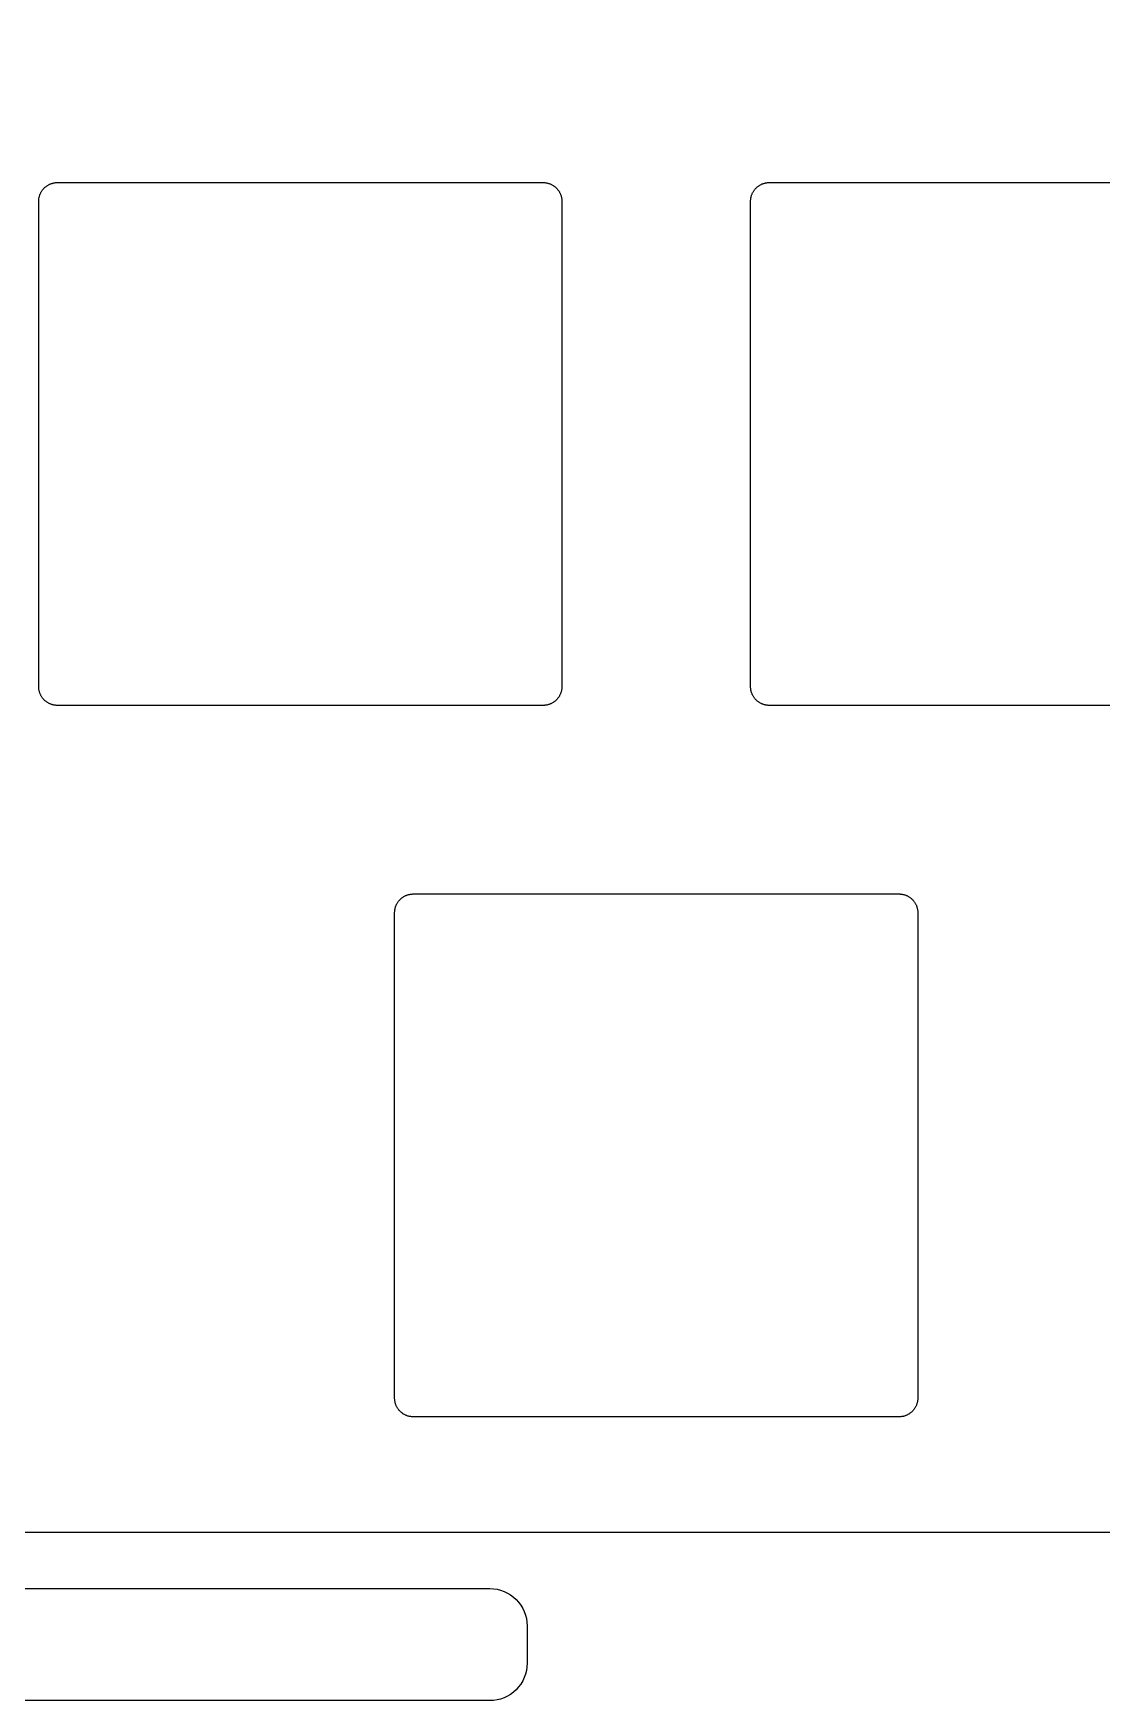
# Model space of a CAD drawing. Header units: millimetres. Extents: x 0 to 286, y 1 to 106.
# Drawn here: x 45.31 to 73.89, y 1.07 to 45.71 of the extents above; entities that cross this region are included whole.
import ezdxf

# ---------------------------------------------------------------- set-up
doc = ezdxf.new("R2010")
doc.units = ezdxf.units.MM

msp = doc.modelspace()

# ---------------------------------------------------------------- linework, layer by layer
msp.add_lwpolyline([(139.2574, 5.5692), (41.7693, 5.5692, 0.999996), (41.7693, 4.0692), (57.5193, 4.0692, -0.414214), (58.5193, 3.0692), (58.5193, 2.0692, -0.414214), (57.5193, 1.0692), (18.5193, 1.0692, -0.414214), (17.5193, 2.0692), (17.5193, 3.0692, -0.414214), (18.5193, 4.0692), (34.2693, 4.0692, 1.006341), (34.2693, 5.5692), (2, 5.5692, -0.414214), (0, 7.5692), (0, 29.7188, -0.414214), (1, 30.7188), (1.5, 30.7188, 0.414214), (2.5, 31.7188), (2.5, 37.7188, 0.414214), (1.5, 38.7188), (1, 38.7188, -0.414214), (0, 39.7188), (0, 99.9158, -0.414214)], format="xyb")
for points in [[(45.4496, 28.2191), (45.4496, 41.2184), (45.4499, 41.2348), (45.4507, 41.2511), (45.452, 41.2674), (45.4539, 41.2837), (45.4563, 41.2998), (45.4592, 41.3159), (45.4627, 41.3319), (45.4666, 41.3478), (45.4711, 41.3635), (45.4761, 41.3791), (45.4816, 41.3945), (45.4877, 41.4097), (45.4942, 41.4248), (45.5012, 41.4395), (45.5086, 41.4541), (45.5166, 41.4684), (45.525, 41.4824), (45.5339, 41.4962), (45.5432, 41.5096), (45.5529, 41.5228), (45.5631, 41.5356), (45.5737, 41.5481), (45.5847, 41.5602), (45.596, 41.572), (45.6078, 41.5833), (45.6199, 41.5943), (45.6324, 41.6049), (45.6452, 41.6151), (45.6584, 41.6248), (45.6718, 41.6341), (45.6856, 41.643), (45.6996, 41.6514), (45.7139, 41.6594), (45.7285, 41.6668), (45.7432, 41.6738), (45.7583, 41.6803), (45.7735, 41.6864), (45.7889, 41.6919), (45.8045, 41.6969), (45.8202, 41.7014), (45.8361, 41.7053), (45.8521, 41.7088), (45.8682, 41.7117), (45.8843, 41.7141), (45.9006, 41.716), (45.9169, 41.7173), (45.9332, 41.7181), (45.9496, 41.7184), (58.9485, 41.7184), (58.9649, 41.7181), (58.9812, 41.7173), (58.9975, 41.716), (59.0138, 41.7141), (59.0299, 41.7117), (59.046, 41.7088), (59.062, 41.7053), (59.0779, 41.7014), (59.0936, 41.6969), (59.1092, 41.6919), (59.1246, 41.6864), (59.1398, 41.6803), (59.1549, 41.6738), (59.1696, 41.6668), (59.1842, 41.6594), (59.1985, 41.6514), (59.2125, 41.643), (59.2263, 41.6341), (59.2397, 41.6248), (59.2529, 41.6151), (59.2657, 41.6049), (59.2782, 41.5943), (59.2903, 41.5833), (59.3021, 41.572), (59.3134, 41.5602), (59.3244, 41.5481), (59.335, 41.5356), (59.3452, 41.5228), (59.3549, 41.5096), (59.3642, 41.4962), (59.3731, 41.4824), (59.3815, 41.4684), (59.3895, 41.4541), (59.3969, 41.4395), (59.4039, 41.4248), (59.4104, 41.4097), (59.4165, 41.3945), (59.422, 41.3791), (59.427, 41.3635), (59.4315, 41.3478), (59.4354, 41.3319), (59.4389, 41.3159), (59.4418, 41.2998), (59.4442, 41.2837), (59.4461, 41.2674), (59.4474, 41.2511), (59.4482, 41.2348), (59.4485, 41.2184), (59.4485, 28.2189), (59.4482, 28.2025), (59.4474, 28.1862), (59.4461, 28.1699), (59.4442, 28.1536), (59.4418, 28.1375), (59.4389, 28.1214), (59.4354, 28.1054), (59.4315, 28.0895), (59.427, 28.0738), (59.422, 28.0582), (59.4165, 28.0428), (59.4104, 28.0276), (59.4039, 28.0125), (59.3969, 27.9978), (59.3895, 27.9832), (59.3815, 27.9689), (59.3731, 27.9549), (59.3642, 27.9411), (59.3549, 27.9277), (59.3452, 27.9145), (59.335, 27.9017), (59.3244, 27.8892), (59.3134, 27.8771), (59.3021, 27.8653), (59.2903, 27.854), (59.2782, 27.843), (59.2657, 27.8324), (59.2529, 27.8222), (59.2397, 27.8125), (59.2263, 27.8032), (59.2125, 27.7943), (59.1985, 27.7859), (59.1842, 27.7779), (59.1696, 27.7705), (59.1549, 27.7635), (59.1398, 27.757), (59.1246, 27.7509), (59.1092, 27.7454), (59.0936, 27.7404), (59.0779, 27.7359), (59.062, 27.732), (59.046, 27.7285), (59.0299, 27.7256), (59.0138, 27.7232), (58.9975, 27.7213), (58.9812, 27.72), (58.9649, 27.7192), (58.9485, 27.7189), (45.9496, 27.7191), (45.9332, 27.7194), (45.9169, 27.7202), (45.9006, 27.7215), (45.8843, 27.7234), (45.8682, 27.7258), (45.8521, 27.7287), (45.8361, 27.7322), (45.8202, 27.7361), (45.8045, 27.7406), (45.7889, 27.7456), (45.7735, 27.7511), (45.7583, 27.7572), (45.7432, 27.7637), (45.7285, 27.7707), (45.7139, 27.7781), (45.6996, 27.7861), (45.6856, 27.7945), (45.6718, 27.8034), (45.6584, 27.8127), (45.6452, 27.8224), (45.6324, 27.8326), (45.6199, 27.8432), (45.6078, 27.8542), (45.596, 27.8655), (45.5847, 27.8773), (45.5737, 27.8894), (45.5631, 27.9019), (45.5529, 27.9147), (45.5432, 27.9279), (45.5339, 27.9413), (45.525, 27.9551), (45.5166, 27.9691), (45.5086, 27.9834), (45.5012, 27.998), (45.4942, 28.0127), (45.4877, 28.0278), (45.4816, 28.043), (45.4761, 28.0584), (45.4711, 28.074), (45.4666, 28.0897), (45.4627, 28.1056), (45.4592, 28.1216), (45.4563, 28.1377), (45.4539, 28.1538), (45.452, 28.1701), (45.4507, 28.1864), (45.4499, 28.2027)], [(68.9741, 22.169), (68.9741, 9.169), (68.9738, 9.1526), (68.973, 9.1363), (68.9717, 9.12), (68.9698, 9.1037), (68.9674, 9.0876), (68.9645, 9.0715), (68.961, 9.0555), (68.9571, 9.0396), (68.9526, 9.0239), (68.9476, 9.0083), (68.9421, 8.9929), (68.936, 8.9777), (68.9295, 8.9626), (68.9225, 8.9479), (68.9151, 8.9333), (68.9071, 8.919), (68.8987, 8.905), (68.8898, 8.8912), (68.8805, 8.8778), (68.8708, 8.8646), (68.8606, 8.8518), (68.85, 8.8393), (68.839, 8.8272), (68.8277, 8.8154), (68.8159, 8.8041), (68.8038, 8.7931), (68.7913, 8.7825), (68.7785, 8.7723), (68.7653, 8.7626), (68.7519, 8.7533), (68.7381, 8.7444), (68.7241, 8.736), (68.7098, 8.728), (68.6952, 8.7206), (68.6805, 8.7136), (68.6654, 8.7071), (68.6502, 8.701), (68.6348, 8.6955), (68.6192, 8.6905), (68.6035, 8.686), (68.5876, 8.6821), (68.5716, 8.6786), (68.5555, 8.6757), (68.5394, 8.6733), (68.5231, 8.6714), (68.5068, 8.6701), (68.4905, 8.6693), (68.4741, 8.669), (55.4741, 8.669), (55.4577, 8.6693), (55.4414, 8.6701), (55.4251, 8.6714), (55.4088, 8.6733), (55.3927, 8.6757), (55.3766, 8.6786), (55.3606, 8.6821), (55.3447, 8.686), (55.329, 8.6905), (55.3134, 8.6955), (55.298, 8.701), (55.2828, 8.7071), (55.2677, 8.7136), (55.253, 8.7206), (55.2384, 8.728), (55.2241, 8.736), (55.2101, 8.7444), (55.1963, 8.7533), (55.1829, 8.7626), (55.1697, 8.7723), (55.1569, 8.7825), (55.1444, 8.7931), (55.1323, 8.8041), (55.1205, 8.8154), (55.1092, 8.8272), (55.0982, 8.8393), (55.0876, 8.8518), (55.0774, 8.8646), (55.0677, 8.8778), (55.0584, 8.8912), (55.0495, 8.905), (55.0411, 8.919), (55.0331, 8.9333), (55.0257, 8.9479), (55.0187, 8.9626), (55.0122, 8.9777), (55.0061, 8.9929), (55.0006, 9.0083), (54.9956, 9.0239), (54.9911, 9.0396), (54.9872, 9.0555), (54.9837, 9.0715), (54.9808, 9.0876), (54.9784, 9.1037), (54.9765, 9.12), (54.9752, 9.1363), (54.9744, 9.1526), (54.9741, 9.169), (54.9741, 22.169), (54.9744, 22.1854), (54.9752, 22.2017), (54.9765, 22.218), (54.9784, 22.2343), (54.9808, 22.2504), (54.9837, 22.2665), (54.9872, 22.2825), (54.9911, 22.2984), (54.9956, 22.3141), (55.0006, 22.3297), (55.0061, 22.3451), (55.0122, 22.3603), (55.0187, 22.3754), (55.0257, 22.3901), (55.0331, 22.4047), (55.0411, 22.419), (55.0495, 22.433), (55.0584, 22.4468), (55.0677, 22.4602), (55.0774, 22.4734), (55.0876, 22.4862), (55.0982, 22.4987), (55.1092, 22.5108), (55.1205, 22.5226), (55.1323, 22.5339), (55.1444, 22.5449), (55.1569, 22.5555), (55.1697, 22.5657), (55.1829, 22.5754), (55.1963, 22.5847), (55.2101, 22.5936), (55.2241, 22.602), (55.2384, 22.61), (55.253, 22.6174), (55.2677, 22.6244), (55.2828, 22.6309), (55.298, 22.637), (55.3134, 22.6425), (55.329, 22.6475), (55.3447, 22.652), (55.3606, 22.6559), (55.3766, 22.6594), (55.3927, 22.6623), (55.4088, 22.6647), (55.4251, 22.6666), (55.4414, 22.6679), (55.4577, 22.6687), (55.4741, 22.669), (68.4741, 22.669), (68.4905, 22.6687), (68.5068, 22.6679), (68.5231, 22.6666), (68.5394, 22.6647), (68.5555, 22.6623), (68.5716, 22.6594), (68.5876, 22.6559), (68.6035, 22.652), (68.6192, 22.6475), (68.6348, 22.6425), (68.6502, 22.637), (68.6654, 22.6309), (68.6805, 22.6244), (68.6952, 22.6174), (68.7098, 22.61), (68.7241, 22.602), (68.7381, 22.5936), (68.7519, 22.5847), (68.7653, 22.5754), (68.7785, 22.5657), (68.7913, 22.5555), (68.8038, 22.5449), (68.8159, 22.5339), (68.8277, 22.5226), (68.839, 22.5108), (68.85, 22.4987), (68.8606, 22.4862), (68.8708, 22.4734), (68.8805, 22.4602), (68.8898, 22.4468), (68.8987, 22.433), (68.9071, 22.419), (68.9151, 22.4047), (68.9225, 22.3901), (68.9295, 22.3754), (68.936, 22.3603), (68.9421, 22.3451), (68.9476, 22.3297), (68.9526, 22.3141), (68.9571, 22.2984), (68.961, 22.2825), (68.9645, 22.2665), (68.9674, 22.2504), (68.9698, 22.2343), (68.9717, 22.218), (68.973, 22.2017), (68.9738, 22.1854)]]:
    msp.add_lwpolyline(points, close=True)
msp.add_lwpolyline([(77.9985, 27.7189), (64.9996, 27.7191), (64.9832, 27.7194), (64.9669, 27.7202), (64.9506, 27.7215), (64.9343, 27.7234), (64.9182, 27.7258), (64.9021, 27.7287), (64.8861, 27.7322), (64.8702, 27.7361), (64.8545, 27.7406), (64.8389, 27.7456), (64.8235, 27.7511), (64.8083, 27.7572), (64.7932, 27.7637), (64.7785, 27.7707), (64.7639, 27.7781), (64.7496, 27.7861), (64.7356, 27.7945), (64.7218, 27.8034), (64.7084, 27.8127), (64.6952, 27.8224), (64.6824, 27.8326), (64.6699, 27.8432), (64.6578, 27.8542), (64.646, 27.8655), (64.6347, 27.8773), (64.6237, 27.8894), (64.6131, 27.9019), (64.6029, 27.9147), (64.5932, 27.9279), (64.5839, 27.9413), (64.575, 27.9551), (64.5666, 27.9691), (64.5586, 27.9834), (64.5512, 27.998), (64.5442, 28.0127), (64.5377, 28.0278), (64.5316, 28.043), (64.5261, 28.0584), (64.5211, 28.074), (64.5166, 28.0897), (64.5127, 28.1056), (64.5092, 28.1216), (64.5063, 28.1377), (64.5039, 28.1538), (64.502, 28.1701), (64.5007, 28.1864), (64.4999, 28.2027), (64.4996, 28.2191), (64.4996, 41.2184), (64.4999, 41.2348), (64.5007, 41.2511), (64.502, 41.2674), (64.5039, 41.2837), (64.5063, 41.2998), (64.5092, 41.3159), (64.5127, 41.3319), (64.5166, 41.3478), (64.5211, 41.3635), (64.5261, 41.3791), (64.5316, 41.3945), (64.5377, 41.4097), (64.5442, 41.4248), (64.5512, 41.4395), (64.5586, 41.4541), (64.5666, 41.4684), (64.575, 41.4824), (64.5839, 41.4962), (64.5932, 41.5096), (64.6029, 41.5228), (64.6131, 41.5356), (64.6237, 41.5481), (64.6347, 41.5602), (64.646, 41.572), (64.6578, 41.5833), (64.6699, 41.5943), (64.6824, 41.6049), (64.6952, 41.6151), (64.7084, 41.6248), (64.7218, 41.6341), (64.7356, 41.643), (64.7496, 41.6514), (64.7639, 41.6594), (64.7785, 41.6668), (64.7932, 41.6738), (64.8083, 41.6803), (64.8235, 41.6864), (64.8389, 41.6919), (64.8545, 41.6969), (64.8702, 41.7014), (64.8861, 41.7053), (64.9021, 41.7088), (64.9182, 41.7117), (64.9343, 41.7141), (64.9506, 41.716), (64.9669, 41.7173), (64.9832, 41.7181), (64.9996, 41.7184), (77.9985, 41.7184)])

doc.saveas('drawing.dxf')
